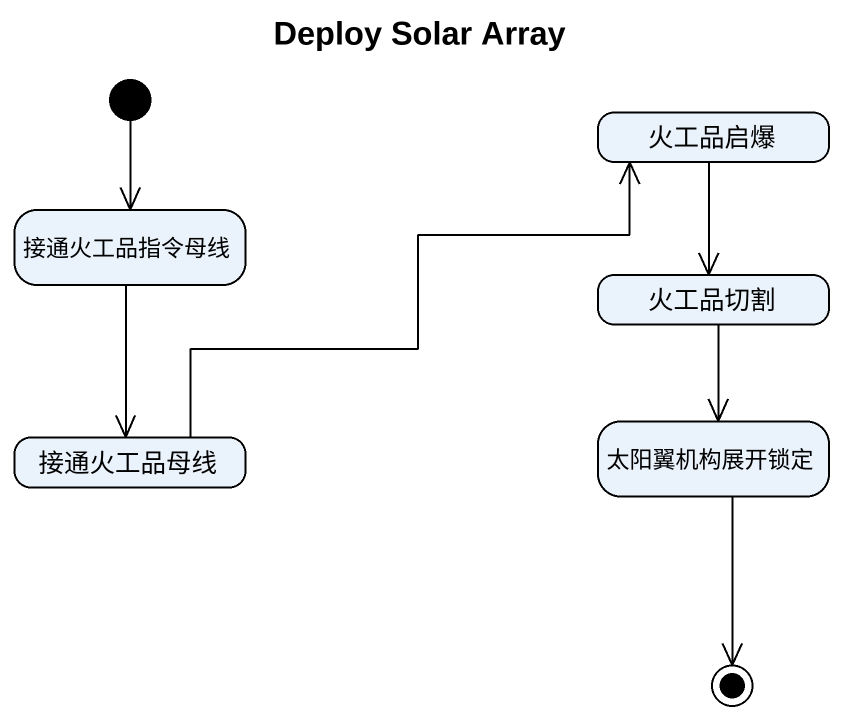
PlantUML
@startuml
title Deploy Solar Array
hide empty description
state 火工品启爆
state 接通火工品指令母线
state 火工品切割
state 太阳翼机构展开锁定
state 接通火工品母线
[*] --> 接通火工品指令母线
火工品启爆 --> 火工品切割
接通火工品指令母线 --> 接通火工品母线
火工品切割 --> 太阳翼机构展开锁定
接通火工品母线 -right-> 火工品启爆
太阳翼机构展开锁定 --> [*]
@enduml
